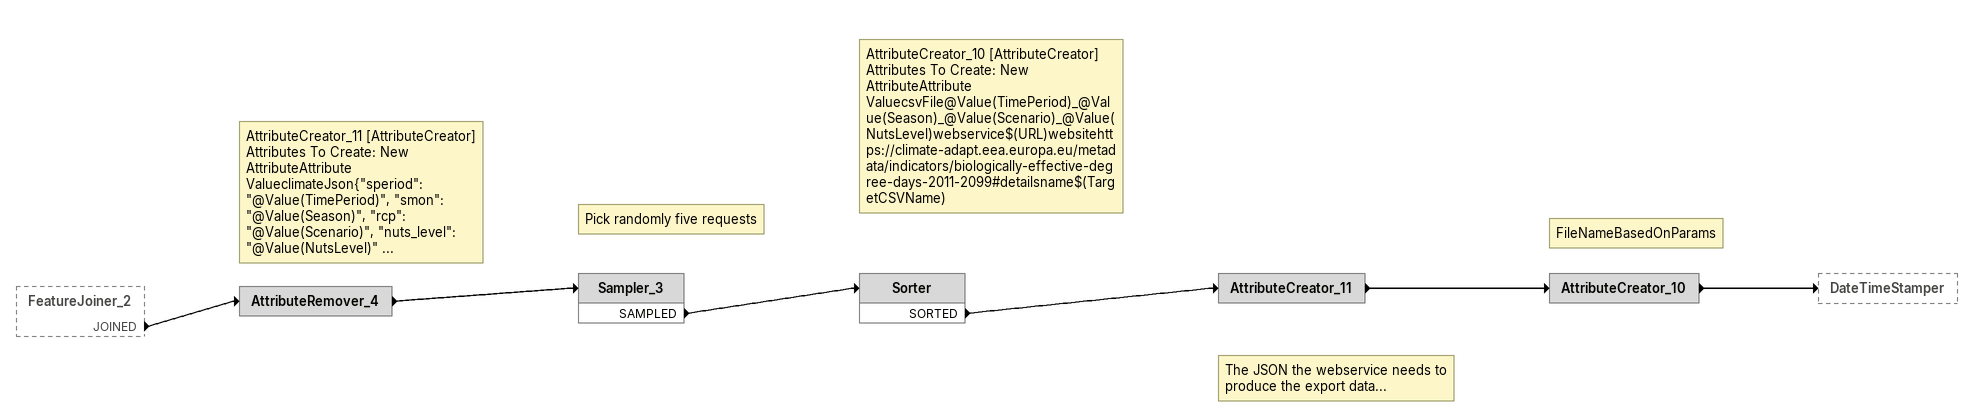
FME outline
FeatureJoiner_2 [outside]
    JOINED -> AttributeRemover_4
AttributeRemover_4
    -> Sampler_3
Note: Pick randomly five requests
Sampler_3
    SAMPLED -> Sorter
Sorter
    SORTED -> AttributeCreator_11
Note: AttributeCreator_11 [AttributeCreator] / Attributes To Create: New AttributeAttribute ValueclimateJson{"speriod": "@Value(TimePeriod)", "smon": "@Value(Season)", "rcp": "@Value(Scenario)", "nuts_level": "@Value(NutsLevel)" ...
Note: The JSON the webservice needs to produce the export data...
AttributeCreator_11
    -> AttributeCreator_10
Note: AttributeCreator_10 [AttributeCreator] / Attributes To Create: New AttributeAttribute ValuecsvFile@Value(TimePeriod)_@Value(Season)_@Value(Scenario)_@Value(NutsLevel)webservice$(URL)websitehttps://climate-adapt.eea.europa.eu/metadata/indicators/biologically-effective-degree-days-2011-2099#detailsname$(TargetCSVName)
Note: FileNameBasedOnParams
AttributeCreator_10
    -> DateTimeStamper
